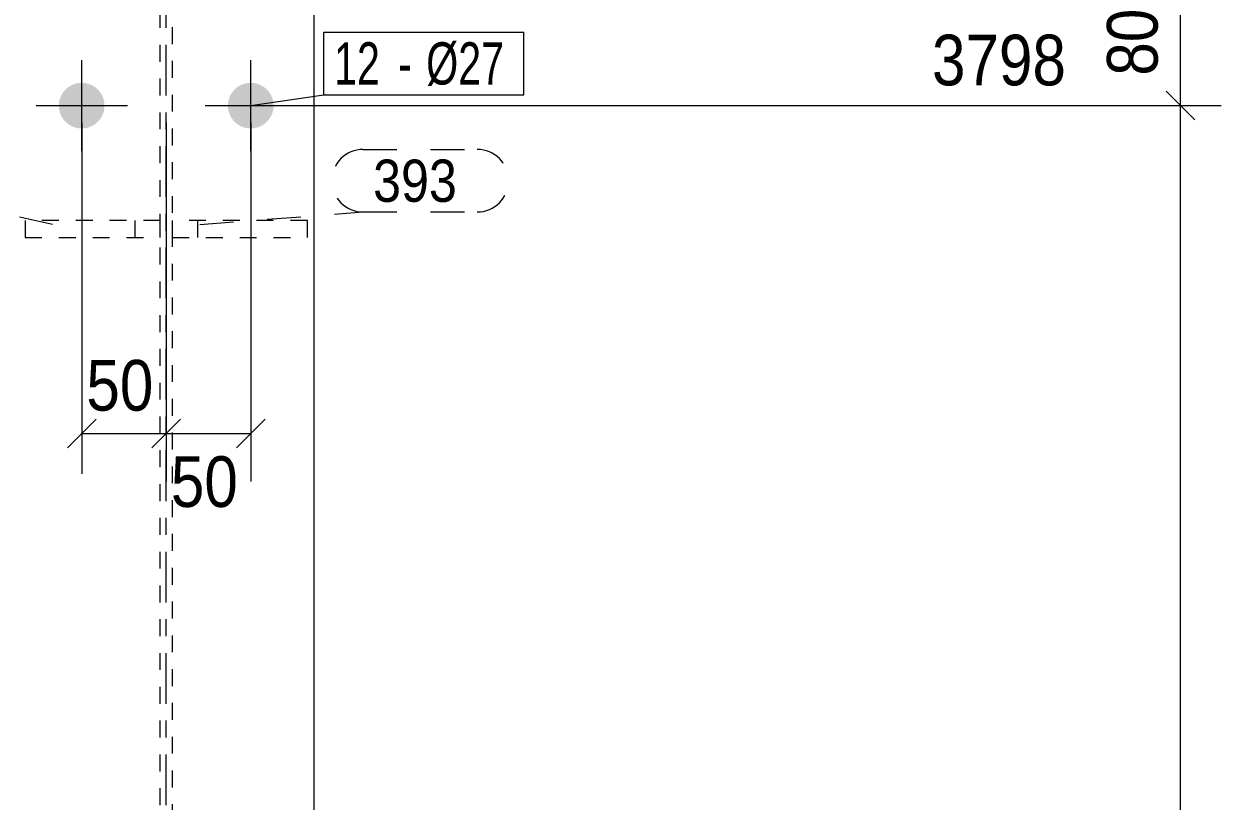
# Model space of a CAD drawing. Header units: millimetres. Extents: x 2 to 579, y 1 to 405.
# Drawn here: x 40.5 to 111.3, y 249 to 295 of the extents above; entities that cross this region are included whole.
import ezdxf

# ---------------------------------------------------------------- set-up
doc = ezdxf.new("R2010")
doc.units = ezdxf.units.MM
for name, pattern in [('XKITLINE00', [0]), ('XKITLINE01', [4, 1, -1, 1, -1]), ('XKITLINE02', [4, 2, -2]), ('XKITLINE03', [6, 3, -1, 1, -1])]:
    doc.linetypes.add(name, pattern=pattern)
for name, color, linetype, lineweight in [('Bolt', 3, 'Continuous', 0), ('BoltMark', 7, 'Continuous', 0), ('Dimensions', 7, 'Continuous', 0), ('Part', 2, 'Continuous', 0), ('PartMark', 7, 'Continuous', 0)]:
    doc.layers.add(name, color=color, linetype=linetype, lineweight=lineweight)
doc.styles.add('ARIAL', font='ARIAL.TTF')
doc.styles.add('ARIAL_NARROW', font='ARIALN.TTF')

# ---------------------------------------------------------------- blocks, each defined once
blk = doc.blocks.new('*A24')
at = {"layer": 'Bolt'}
for points in [[(42.575, 290.17), (42.576, 290.204), (42.578, 290.237), (42.581, 290.27), (42.585, 290.303), (42.589, 290.335), (42.595, 290.368), (42.601, 290.401), (42.608, 290.433), (42.615, 290.465), (42.624, 290.497), (42.633, 290.529), (42.643, 290.561), (42.654, 290.592), (42.665, 290.623), (42.677, 290.654), (42.691, 290.684), (42.704, 290.715), (42.719, 290.744), (42.734, 290.774), (42.75, 290.803), (42.767, 290.831), (42.784, 290.86), (42.802, 290.887), (42.821, 290.915), (42.84, 290.942), (42.86, 290.968), (42.881, 290.994), (42.902, 291.019), (42.924, 291.044), (42.947, 291.068), (42.97, 291.092), (42.994, 291.115), (43.018, 291.138), (43.043, 291.16), (43.068, 291.181), (43.094, 291.202), (43.121, 291.222), (43.147, 291.241), (43.175, 291.26), (43.202, 291.278), (43.231, 291.295), (43.259, 291.312), (43.288, 291.328), (43.318, 291.343), (43.348, 291.358), (43.378, 291.371), (43.408, 291.385), (43.439, 291.397), (43.47, 291.408), (43.501, 291.419), (43.533, 291.429), (43.565, 291.438), (43.597, 291.447), (43.629, 291.455), (43.661, 291.461), (43.694, 291.467), (43.727, 291.473), (43.759, 291.477), (43.792, 291.481), (43.825, 291.484), (43.858, 291.486), (43.892, 291.487), (43.925, 291.487), (43.958, 291.487), (43.991, 291.486), (44.024, 291.484), (44.057, 291.481), (44.09, 291.477), (44.123, 291.473), (44.156, 291.467), (44.188, 291.461), (44.221, 291.455), (44.253, 291.447), (44.285, 291.438), (44.317, 291.429), (44.348, 291.419), (44.38, 291.408), (44.411, 291.397), (44.441, 291.385), (44.472, 291.371), (44.502, 291.358), (44.532, 291.343), (44.561, 291.328), (44.59, 291.312), (44.619, 291.295), (44.647, 291.278), (44.675, 291.26), (44.702, 291.241), (44.729, 291.222), (44.755, 291.202), (44.781, 291.181), (44.807, 291.16), (44.831, 291.138), (44.856, 291.115), (44.879, 291.092), (44.902, 291.068), (44.925, 291.044), (44.947, 291.019), (44.968, 290.994), (44.989, 290.968), (45.009, 290.942), (45.028, 290.915), (45.047, 290.887), (45.065, 290.86), (45.083, 290.831), (45.099, 290.803), (45.115, 290.774), (45.131, 290.744), (45.145, 290.715), (45.159, 290.684), (45.172, 290.654), (45.184, 290.623), (45.196, 290.592), (45.207, 290.561), (45.217, 290.529), (45.226, 290.497), (45.234, 290.465), (45.242, 290.433), (45.249, 290.401), (45.255, 290.368), (45.26, 290.335), (45.265, 290.303), (45.268, 290.27), (45.271, 290.237), (45.273, 290.204), (45.274, 290.17), (45.275, 290.137), (45.274, 290.104), (45.273, 290.071), (45.271, 290.038), (45.268, 290.005), (45.265, 289.972), (45.26, 289.939), (45.255, 289.907), (45.249, 289.874), (45.242, 289.842), (45.234, 289.809), (45.226, 289.777), (45.217, 289.745), (45.207, 289.714), (45.196, 289.683), (45.184, 289.651), (45.172, 289.621), (45.159, 289.59), (45.145, 289.56), (45.131, 289.53), (45.115, 289.501), (45.099, 289.472), (45.083, 289.443), (45.065, 289.415), (45.047, 289.387), (45.028, 289.36), (45.009, 289.333), (44.989, 289.307), (44.968, 289.281), (44.947, 289.256), (44.925, 289.231), (44.902, 289.206), (44.879, 289.183), (44.856, 289.16), (44.831, 289.137), (44.807, 289.115), (44.781, 289.094), (44.755, 289.073), (44.729, 289.053), (44.702, 289.034), (44.675, 289.015), (44.647, 288.997), (44.619, 288.979), (44.59, 288.963), (44.561, 288.947), (44.532, 288.931), (44.502, 288.917), (44.472, 288.903), (44.441, 288.89), (44.411, 288.878), (44.38, 288.866), (44.348, 288.855), (44.317, 288.845), (44.285, 288.836), (44.253, 288.828), (44.221, 288.82), (44.188, 288.813), (44.156, 288.807), (44.123, 288.802), (44.09, 288.797), (44.057, 288.794), (44.024, 288.791), (43.991, 288.789), (43.958, 288.788), (43.925, 288.787), (43.892, 288.788), (43.858, 288.789), (43.825, 288.791), (43.792, 288.794), (43.759, 288.797), (43.727, 288.802), (43.694, 288.807), (43.661, 288.813), (43.629, 288.82), (43.597, 288.828), (43.565, 288.836), (43.533, 288.845), (43.501, 288.855), (43.47, 288.866), (43.439, 288.878), (43.408, 288.89), (43.378, 288.903), (43.348, 288.917), (43.318, 288.931), (43.288, 288.947), (43.259, 288.963), (43.231, 288.979), (43.202, 288.997), (43.175, 289.015), (43.147, 289.034), (43.121, 289.053), (43.094, 289.073), (43.068, 289.094), (43.043, 289.115), (43.018, 289.137), (42.994, 289.16), (42.97, 289.183), (42.947, 289.206), (42.924, 289.231), (42.902, 289.256), (42.881, 289.281), (42.86, 289.307), (42.84, 289.333), (42.821, 289.36), (42.802, 289.387), (42.784, 289.415), (42.767, 289.443), (42.75, 289.472), (42.734, 289.501), (42.719, 289.53), (42.704, 289.56), (42.691, 289.59), (42.677, 289.621), (42.665, 289.651), (42.654, 289.683), (42.643, 289.714), (42.633, 289.745), (42.624, 289.777), (42.615, 289.809), (42.608, 289.842), (42.601, 289.874), (42.595, 289.907), (42.589, 289.939), (42.585, 289.972), (42.581, 290.005), (42.578, 290.038), (42.576, 290.071), (42.575, 290.104), (42.575, 290.137)], [(52.575, 290.17), (52.576, 290.204), (52.578, 290.237), (52.581, 290.27), (52.585, 290.303), (52.589, 290.335), (52.595, 290.368), (52.601, 290.401), (52.608, 290.433), (52.615, 290.465), (52.624, 290.497), (52.633, 290.529), (52.643, 290.561), (52.654, 290.592), (52.665, 290.623), (52.677, 290.654), (52.691, 290.684), (52.704, 290.715), (52.719, 290.744), (52.734, 290.774), (52.75, 290.803), (52.767, 290.831), (52.784, 290.86), (52.802, 290.887), (52.821, 290.915), (52.84, 290.942), (52.86, 290.968), (52.881, 290.994), (52.902, 291.019), (52.924, 291.044), (52.947, 291.068), (52.97, 291.092), (52.994, 291.115), (53.018, 291.138), (53.043, 291.16), (53.068, 291.181), (53.094, 291.202), (53.121, 291.222), (53.147, 291.241), (53.175, 291.26), (53.202, 291.278), (53.231, 291.295), (53.259, 291.312), (53.288, 291.328), (53.318, 291.343), (53.348, 291.358), (53.378, 291.371), (53.408, 291.385), (53.439, 291.397), (53.47, 291.408), (53.501, 291.419), (53.533, 291.429), (53.565, 291.438), (53.597, 291.447), (53.629, 291.455), (53.661, 291.461), (53.694, 291.467), (53.727, 291.473), (53.759, 291.477), (53.792, 291.481), (53.825, 291.484), (53.858, 291.486), (53.892, 291.487), (53.925, 291.487), (53.958, 291.487), (53.991, 291.486), (54.024, 291.484), (54.057, 291.481), (54.09, 291.477), (54.123, 291.473), (54.156, 291.467), (54.188, 291.461), (54.221, 291.455), (54.253, 291.447), (54.285, 291.438), (54.317, 291.429), (54.348, 291.419), (54.38, 291.408), (54.411, 291.397), (54.441, 291.385), (54.472, 291.371), (54.502, 291.358), (54.532, 291.343), (54.561, 291.328), (54.59, 291.312), (54.619, 291.295), (54.647, 291.278), (54.675, 291.26), (54.702, 291.241), (54.729, 291.222), (54.755, 291.202), (54.781, 291.181), (54.807, 291.16), (54.831, 291.138), (54.856, 291.115), (54.879, 291.092), (54.902, 291.068), (54.925, 291.044), (54.947, 291.019), (54.968, 290.994), (54.989, 290.968), (55.009, 290.942), (55.028, 290.915), (55.047, 290.887), (55.065, 290.86), (55.083, 290.831), (55.099, 290.803), (55.115, 290.774), (55.131, 290.744), (55.145, 290.715), (55.159, 290.684), (55.172, 290.654), (55.184, 290.623), (55.196, 290.592), (55.207, 290.561), (55.217, 290.529), (55.226, 290.497), (55.234, 290.465), (55.242, 290.433), (55.249, 290.401), (55.255, 290.368), (55.26, 290.335), (55.265, 290.303), (55.268, 290.27), (55.271, 290.237), (55.273, 290.204), (55.274, 290.17), (55.275, 290.137), (55.274, 290.104), (55.273, 290.071), (55.271, 290.038), (55.268, 290.005), (55.265, 289.972), (55.26, 289.939), (55.255, 289.907), (55.249, 289.874), (55.242, 289.842), (55.234, 289.809), (55.226, 289.777), (55.217, 289.745), (55.207, 289.714), (55.196, 289.683), (55.184, 289.651), (55.172, 289.621), (55.159, 289.59), (55.145, 289.56), (55.131, 289.53), (55.115, 289.501), (55.099, 289.472), (55.083, 289.443), (55.065, 289.415), (55.047, 289.387), (55.028, 289.36), (55.009, 289.333), (54.989, 289.307), (54.968, 289.281), (54.947, 289.256), (54.925, 289.231), (54.902, 289.206), (54.879, 289.183), (54.856, 289.16), (54.831, 289.137), (54.807, 289.115), (54.781, 289.094), (54.755, 289.073), (54.729, 289.053), (54.702, 289.034), (54.675, 289.015), (54.647, 288.997), (54.619, 288.979), (54.59, 288.963), (54.561, 288.947), (54.532, 288.931), (54.502, 288.917), (54.472, 288.903), (54.441, 288.89), (54.411, 288.878), (54.38, 288.866), (54.348, 288.855), (54.317, 288.845), (54.285, 288.836), (54.253, 288.828), (54.221, 288.82), (54.188, 288.813), (54.156, 288.807), (54.123, 288.802), (54.09, 288.797), (54.057, 288.794), (54.024, 288.791), (53.991, 288.789), (53.958, 288.788), (53.925, 288.787), (53.892, 288.788), (53.858, 288.789), (53.825, 288.791), (53.792, 288.794), (53.759, 288.797), (53.727, 288.802), (53.694, 288.807), (53.661, 288.813), (53.629, 288.82), (53.597, 288.828), (53.565, 288.836), (53.533, 288.845), (53.501, 288.855), (53.47, 288.866), (53.439, 288.878), (53.408, 288.89), (53.378, 288.903), (53.348, 288.917), (53.318, 288.931), (53.288, 288.947), (53.259, 288.963), (53.231, 288.979), (53.202, 288.997), (53.175, 289.015), (53.147, 289.034), (53.121, 289.053), (53.094, 289.073), (53.068, 289.094), (53.043, 289.115), (53.018, 289.137), (52.994, 289.16), (52.97, 289.183), (52.947, 289.206), (52.924, 289.231), (52.902, 289.256), (52.881, 289.281), (52.86, 289.307), (52.84, 289.333), (52.821, 289.36), (52.802, 289.387), (52.784, 289.415), (52.767, 289.443), (52.75, 289.472), (52.734, 289.501), (52.719, 289.53), (52.704, 289.56), (52.691, 289.59), (52.677, 289.621), (52.665, 289.651), (52.654, 289.683), (52.643, 289.714), (52.633, 289.745), (52.624, 289.777), (52.615, 289.809), (52.608, 289.842), (52.601, 289.874), (52.595, 289.907), (52.589, 289.939), (52.585, 289.972), (52.581, 290.005), (52.578, 290.038), (52.576, 290.071), (52.575, 290.104), (52.575, 290.137)]]:
    blk.add_hatch(color=3, dxfattribs=at).paths.add_polyline_path(points, flags=17)
at = {"layer": 'Bolt', "color": 3, "linetype": 'XKITLINE00', "lineweight": 0}
for p, q in [((43.925, 287.437), (43.925, 292.837)), ((53.925, 287.437), (53.925, 292.837)), ((41.225, 290.137), (46.625, 290.137)), ((51.225, 290.137), (56.625, 290.137))]:
    blk.add_line(p, q, dxfattribs=at)
blk = doc.blocks.new('*A30')
at = {"layer": 'Part', "color": 7, "linetype": 'XKITLINE03', "lineweight": 0}
blk.add_line((48.925, 176.736), (48.925, 359.054), dxfattribs=at)
at = {"layer": 'Part', "color": 7, "linetype": 'XKITLINE01', "lineweight": 0}
for p, q in [((48.575, 176.736), (48.575, 350.784)), ((49.275, 350.784), (49.275, 176.736))]:
    blk.add_line(p, q, dxfattribs=at)
at = {"layer": 'Part', "color": 2, "linetype": 'XKITLINE00', "lineweight": 0}
blk.add_line((57.675, 176.736), (57.675, 350.9), dxfattribs=at)
blk = doc.blocks.new('*A31')
at = {"layer": 'Part', "color": 7, "linetype": 'XKITLINE01', "lineweight": 0}
for p, q in [((48.575, 283.336), (40.575, 283.336)), ((40.575, 283.336), (40.575, 282.336)), ((47.075, 283.336), (47.075, 282.336)), ((48.575, 282.336), (48.575, 283.336)), ((40.575, 282.336), (48.575, 282.336))]:
    blk.add_line(p, q, dxfattribs=at)
blk = doc.blocks.new('*A32')
at = {"layer": 'Part', "color": 7, "linetype": 'XKITLINE01', "lineweight": 0}
for p, q in [((57.275, 283.336), (49.275, 283.336)), ((49.275, 283.336), (49.275, 282.336)), ((50.775, 283.336), (50.775, 282.336)), ((57.275, 282.336), (57.275, 283.336)), ((49.275, 282.336), (57.275, 282.336))]:
    blk.add_line(p, q, dxfattribs=at)
blk = doc.blocks.new('*A118')
at = {"layer": 'Dimensions', "color": 7, "linetype": 'XKITLINE00', "lineweight": 0}
for p, q in [((48.925, 289.137), (48.925, 267.886)), ((53.925, 289.137), (53.925, 267.886)), ((49.773, 271.584), (48.076, 269.887)), ((54.773, 271.584), (53.076, 269.887)), ((48.925, 270.736), (53.925, 270.736))]:
    blk.add_line(p, q, dxfattribs=at)
at = {"layer": 'Dimensions', "color": 3}
for p in [(48.925, 270.736), (53.925, 270.736)]:
    blk.add_point(p, dxfattribs=at)
at = {"layer": 'Dimensions', "color": 3, "style": 'ARIAL', "width": 0.85}
blk.add_text('50', height=3, dxfattribs=at).set_placement((49.2, 266.386))
blk = doc.blocks.new('*A121')
at = {"layer": 'Dimensions', "color": 7, "linetype": 'XKITLINE00', "lineweight": 0}
for p, q in [((108.076, 290.986), (109.773, 289.289)), ((54.925, 290.137), (111.325, 290.137)), ((108.925, 69.536), (108.925, 290.137))]:
    blk.add_line(p, q, dxfattribs=at)
at = {"layer": 'Dimensions', "color": 3}
blk.add_point((108.925, 290.137), dxfattribs=at)
at = {"layer": 'Dimensions', "color": 3, "style": 'ARIAL', "width": 0.85}
blk.add_text('3798', height=3, dxfattribs=at).set_placement((94.224, 291.337))
blk = doc.blocks.new('*A122')
at = {"layer": 'Dimensions', "color": 7, "linetype": 'XKITLINE00', "lineweight": 0}
for p, q in [((108.076, 298.986), (109.773, 297.289)), ((54.925, 298.137), (111.325, 298.137)), ((108.925, 290.137), (108.925, 298.137)), ((108.076, 290.986), (109.773, 289.289)), ((54.925, 290.137), (111.325, 290.137))]:
    blk.add_line(p, q, dxfattribs=at)
at = {"layer": 'Dimensions', "color": 3}
for p in [(108.925, 298.137), (108.925, 290.137)]:
    blk.add_point(p, dxfattribs=at)
at = {"layer": 'Dimensions', "color": 3, "style": 'ARIAL', "width": 0.85}
blk.add_text('3878', height=3, dxfattribs=at).set_placement((94.224, 299.337))
blk.add_text('80', height=3, rotation=90.00021, dxfattribs=at).set_placement((107.575, 291.912))
blk = doc.blocks.new('*A128')
at = {"layer": 'BoltMark', "color": 7, "linetype": 'XKITLINE00', "lineweight": 0}
for p, q in [((58.255, 294.487), (70.071, 294.487)), ((58.255, 290.787), (58.255, 294.487)), ((70.071, 290.787), (70.071, 294.487)), ((53.925, 290.137), (58.255, 290.787)), ((58.255, 290.787), (70.071, 290.787))]:
    blk.add_line(p, q, dxfattribs=at)
at = {"layer": 'BoltMark', "color": 3, "style": 'ARIAL_NARROW', "width": 0.85}
for s, p in [('12', (58.855, 291.387)), ('Ø27', (64.304, 291.387)), ('-', (62.644, 291.387))]:
    blk.add_text(s, height=2.5, dxfattribs=at).set_placement(p)
blk = doc.blocks.new('*A141')
at = {"layer": 'PartMark', "color": 7, "linetype": 'XKITLINE02', "lineweight": 0}
for p, q in [((60.564, 287.544), (67.327, 287.544)), ((50.904, 283.106), (60.564, 283.844)), ((60.564, 283.844), (67.327, 283.844))]:
    blk.add_line(p, q, dxfattribs=at)
for centre, start, end in [((60.564, 285.694), 90, 270), ((67.327, 285.694), 270, 90)]:
    blk.add_arc(centre, 1.85, start, end, dxfattribs=at)
at = {"layer": 'PartMark', "color": 3, "style": 'ARIAL', "width": 0.85}
blk.add_text('393', height=2.5, dxfattribs=at).set_placement((61.164, 284.444))
blk = doc.blocks.new('*A142')
at = {"layer": 'PartMark', "color": 7, "linetype": 'XKITLINE02', "lineweight": 0}
for p, q in [((30.245, 287.956), (37.008, 287.956)), ((30.245, 284.256), (37.008, 284.256)), ((42.204, 283.106), (37.008, 284.256))]:
    blk.add_line(p, q, dxfattribs=at)
for centre, start, end in [((30.245, 286.106), 90, 270), ((37.008, 286.106), 270, 90)]:
    blk.add_arc(centre, 1.85, start, end, dxfattribs=at)
at = {"layer": 'PartMark', "color": 3, "style": 'ARIAL', "width": 0.85}
blk.add_text('393', height=2.5, dxfattribs=at).set_placement((30.845, 284.856))
blk = doc.blocks.new('*A148')
at = {"layer": 'Dimensions', "color": 7, "linetype": 'XKITLINE00', "lineweight": 0}
for p, q in [((43.925, 289.137), (43.925, 268.336)), ((48.925, 289.137), (48.925, 268.336)), ((44.773, 271.584), (43.076, 269.887)), ((49.773, 271.584), (48.076, 269.887)), ((43.925, 270.736), (48.925, 270.736))]:
    blk.add_line(p, q, dxfattribs=at)
at = {"layer": 'Dimensions', "color": 3}
for p in [(43.925, 270.736), (48.925, 270.736)]:
    blk.add_point(p, dxfattribs=at)
at = {"layer": 'Dimensions', "color": 3, "style": 'ARIAL', "width": 0.85}
blk.add_text('50', height=3, dxfattribs=at).set_placement((44.2, 272.086))

msp = doc.modelspace()

# ---------------------------------------------------------------- block references
at = {"lineweight": 0}
for name in ['*A24', '*A122', '*A128', '*A121', '*A148', '*A118', '*A142', '*A141', '*A31', '*A32']:
    msp.add_blockref(name, (0, 0), dxfattribs=at)
at = {"layer": 'Part', "lineweight": 0}
msp.add_blockref('*A30', (0, 0), dxfattribs=at)

doc.saveas('drawing.dxf')
